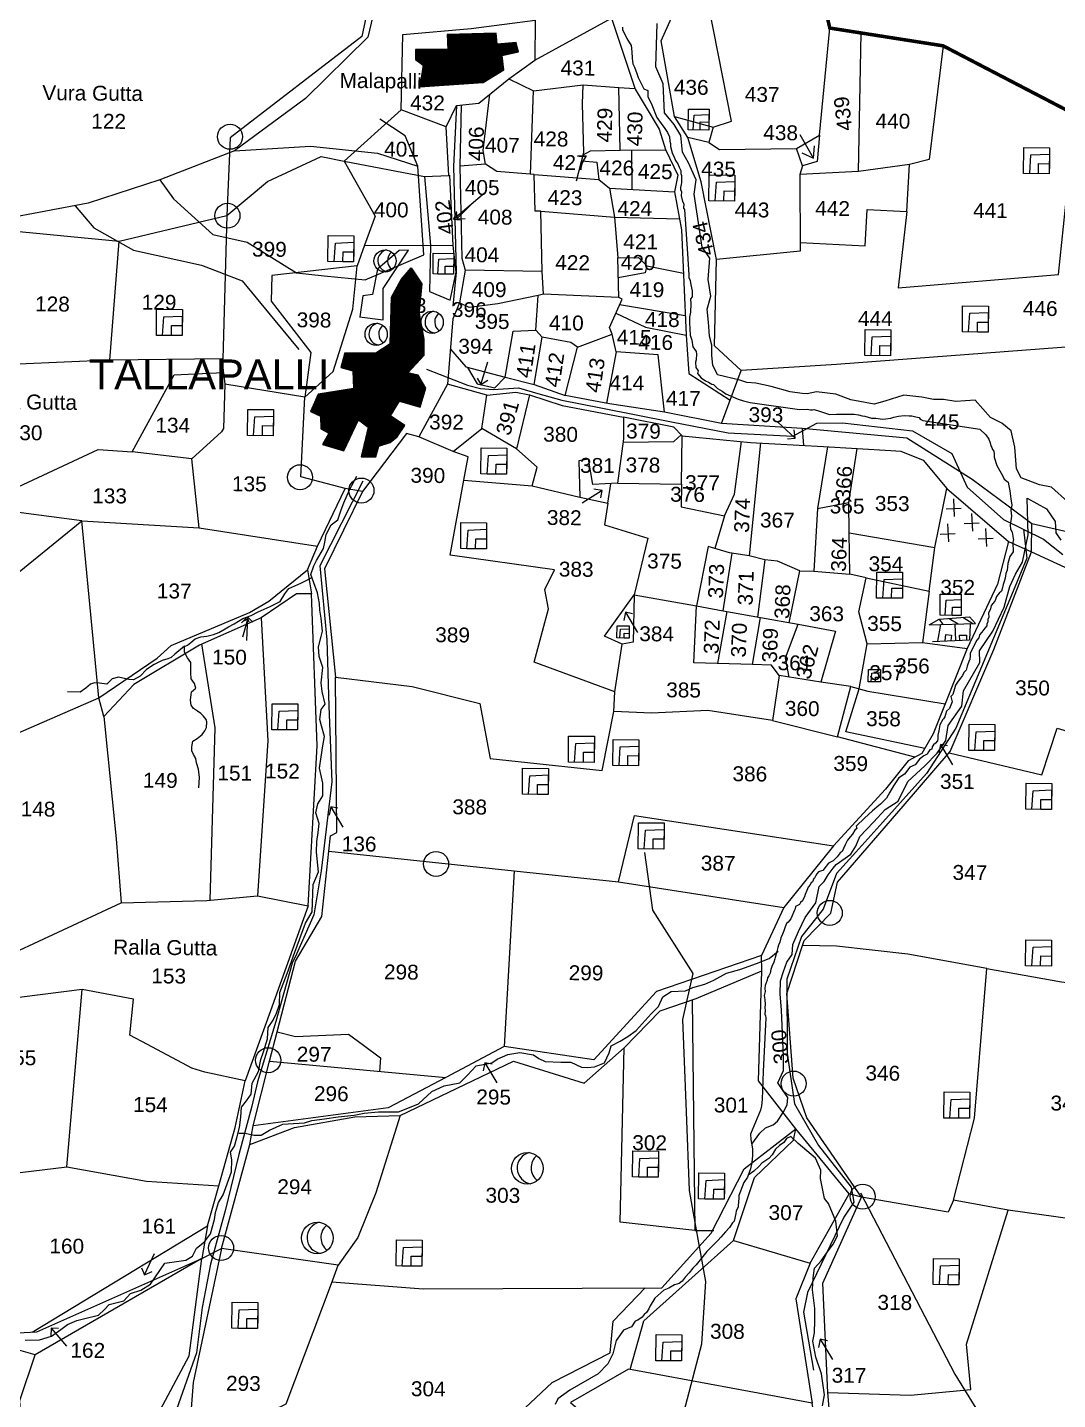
# Model space of a CAD drawing. Header units: inches. Extents: x 216030 to 222213, y 1586560 to 1591986.
# Drawn here: x 217988 to 219024, y 1589395 to 1590777 of the extents above; entities that cross this region are included whole.
import ezdxf

# ---------------------------------------------------------------- set-up
doc = ezdxf.new("R2010")
doc.units = ezdxf.units.IN
doc.header["$LTSCALE"] = 15
doc.header["$MEASUREMENT"] = 0
for name, color, linetype in [('BOUNDRY STONES', 240, 'Continuous'), ('PLOTS', 7, 'Continuous'), ('PLOTS NO', 7, 'Continuous'), ('ROADS', 1, 'Continuous'), ('STREAMS', 4, 'Continuous'), ('VILLAGE', 7, 'Continuous'), ('VILLAGE BOUNDRY', 5, 'Continuous'), ('wells', 7, 'Continuous')]:
    doc.layers.add(name, color=color, linetype=linetype)
doc.styles.get("Standard").update_dxf_attribs({"font": 'arial.ttf'})
pattern_1 = [(44.414319, (204898.8244, 1584108.2017), (-0.621793546, 0.6346373), [])]

# ---------------------------------------------------------------- blocks, each defined once
blk = doc.blocks.new('VBV BVB')
at = {"layer": 'wells'}
for points in [[(18263.9, 9973.8), (18300.3, 9973.8), (18300.3, 9936.9), (18263.9, 9936.9)], [(18274.1, 9963.3), (18300.3, 9964.6), (18300.3, 9936.9), (18272.6, 9936.9)], [(18285.1, 9951.1), (18300.3, 9951.1), (18300.3, 9936.9), (18285.1, 9936.9)]]:
    blk.add_lwpolyline(points, close=True, dxfattribs=at)
blk = doc.blocks.new('FGCFTCFTCF')
at = {"layer": 'wells'}
blk.add_circle((17641.3, 9533.1), 22.4, dxfattribs=at)
for centre, start, end in [((17649.2, 9533.6), 103.4859, 263.2384), ((17668.8, 9534), 129.795, 234.0532)]:
    blk.add_arc(centre, 22.4, start, end, dxfattribs=at)
blk = doc.blocks.new('gdggfg')
at = {"layer": 'PLOTS NO'}
for points in [[(18501.3, 7805), (18515.5, 7835.3)], [(18497.2, 7814.7), (18501.3, 7805), (18512.2, 7809.6)]]:
    blk.add_lwpolyline(points, dxfattribs=at)

msp = doc.modelspace()

# ---------------------------------------------------------------- hatches: boundary and pattern name
at = {"layer": 'VILLAGE'}
h = msp.add_hatch(dxfattribs=at)
h.set_pattern_fill('ANSI31', color=30, scale=7.107818, angle=-0.5857)
h.set_pattern_definition(pattern_1)
h.paths.add_polyline_path([(218382.3, 1590717.5), (218446.3, 1590722.1), (218466.9, 1590734.7), (218465.3, 1590749.3), (218481.9, 1590752.9), (218479.5, 1590762.3), (218460.3, 1590760.5), (218459.3, 1590771.8), (218410.1, 1590770.4), (218410.5, 1590755.4), (218378.2, 1590755.1), (218378.2, 1590745.3), (218385.8, 1590739.4)])
h = msp.add_hatch(dxfattribs=at)
h.set_pattern_fill('ANSI31', color=30, scale=7.107818, angle=-0.5857)
h.set_pattern_definition(pattern_1)
h.paths.add_polyline_path([(218306.8, 1590449.7), (218302.9, 1590434.8), (218315, 1590431.6), (218315.7, 1590413.7), (218280.2, 1590408), (218272.3, 1590390.5), (218282.5, 1590385.8), (218282.8, 1590373), (218290.7, 1590368.7), (218284.5, 1590357.3), (218305.8, 1590351), (218320.8, 1590382.2), (218330.6, 1590374.9), (218323.3, 1590344.9), (218338, 1590345), (218341.3, 1590355.7), (218352.5, 1590359.3), (218359.5, 1590365.1), (218367.4, 1590376.4), (218353, 1590386.4), (218362, 1590401), (218382.8, 1590394.9), (218388.4, 1590414.1), (218380.7, 1590427.3), (218370.3, 1590429.5), (218386.9, 1590447.3), (218386.7, 1590463.4), (218381.9, 1590491.1), (218384.6, 1590519.3), (218373.8, 1590535.4), (218363.8, 1590523.6), (218353.8, 1590505.7), (218352.5, 1590459.1), (218338.3, 1590449.6)])

# ---------------------------------------------------------------- linework, layer by layer
at = {"layer": 'BOUNDRY STONES'}
for centre in [(218191.4, 1590667.3), (218188.8, 1590587.8), (218261.9, 1590324.4), (218323.7, 1590311), (218398.8, 1589934.9), (218795.1, 1589885.6), (218229.8, 1589737.2), (218758.7, 1589713.7), (218828.2, 1589599.8), (218182.4, 1589548.1)]:
    msp.add_circle(centre, 12.6, dxfattribs=at)
at = {"layer": 'PLOTS'}
for points in [[(218195.9, 1590833.6), (218203.4, 1590802.1), (218330.8, 1590799.9), (218324.2, 1590768.3), (218191.4, 1590666.3), (218188.1, 1590588.1), (218229, 1590622.3), (218283.2, 1590647.3), (218306.4, 1590642.8), (218363.8, 1590694.3), (218365.4, 1590770.3), (218434.2, 1590776.2), (218498.5, 1590784.9), (218498.1, 1590744.6), (218575.4, 1590786.6), (218644.9, 1590807.5), (218672.5, 1590819.8)], [(218677.6, 1590677.1), (218696.3, 1590683.1), (218669.3, 1590819.6)], [(218686.1, 1590378.5), (218706, 1590431.9), (218679.2, 1590456.8), (218681.1, 1590543.8), (218665.7, 1590621.9), (218652.1, 1590666.5), (218638.9, 1590687.7), (218625.3, 1590763.8), (218644.9, 1590807.5)], [(218575.4, 1590786.6), (218599.1, 1590715.1), (218623.3, 1590674.8), (218629.8, 1590654.4), (218642.2, 1590628.5), (218638.8, 1590611.7), (218645.8, 1590573.6), (218650.4, 1590467.5), (218653.2, 1590428.8), (218694.9, 1590402.1)], [(218673.3, 1590661.6), (218684, 1590654.6), (218761.7, 1590655.6), (218784.9, 1590668.8), (218795.1, 1590776.8)], [(218824, 1590632.2), (218826.7, 1590771.8)], [(218909.2, 1590758.9), (218895, 1590644.3), (218875.3, 1590639.5)], [(218409, 1590677.3), (218419.5, 1590698.8), (218441.9, 1590701.3), (218472.1, 1590725.6), (218498.1, 1590744.6)], [(218472.1, 1590725.6), (218496.9, 1590713.5), (218546.7, 1590719.6), (218582.9, 1590717), (218598.8, 1590715.9)], [(218540, 1590623), (218547.6, 1590651.4), (218546.3, 1590700.6), (218546.7, 1590719.6)], [(218448.7, 1590639.8), (218446.2, 1590653.6), (218452.9, 1590710.1)], [(218493.9, 1590629.7), (218496.9, 1590713.5)], [(218584, 1590653.7), (218582.9, 1590717)], [(218306.4, 1590642.8), (218387.3, 1590627.2), (218411.5, 1590628.4), (218409, 1590677.3), (218363.8, 1590694.3)], [(218424, 1590699.3), (218422.8, 1590637.8), (218424.7, 1590544.9), (218428.1, 1590532.9), (218422.4, 1590500.1), (218415.8, 1590484), (218410.2, 1590418.1), (218381.4, 1590365.1), (218368.9, 1590368.6), (218324.8, 1590310), (218307.2, 1590313.1)], [(218872.7, 1590592.1), (218864, 1590515.3), (219025.2, 1590528.6), (219042, 1590689.7)], [(218638.9, 1590687.7), (218677.6, 1590677.1), (218673.3, 1590661.6), (218652.1, 1590666.5)], [(218784.9, 1590668.8), (218782.4, 1590642.5), (218767.5, 1590638.1), (218761.7, 1590655.6)], [(218547, 1590649.2), (218554.4, 1590653.3), (218584, 1590653.7), (218629.8, 1590654.2)], [(218596.2, 1590614.1), (218595.7, 1590653.8)], [(218306.4, 1590642.8), (218337.4, 1590587.2), (218326.8, 1590558.1), (218319.4, 1590537.3), (218233.5, 1590527.5), (218232.9, 1590501.6), (218272.9, 1590449.9), (218266.8, 1590405)], [(218504.4, 1590592.4), (218498.4, 1590592.3), (218497.7, 1590629.4), (218459.9, 1590632.4), (218448.7, 1590639.8), (218422.8, 1590637.8)], [(218545.4, 1590643.1), (218560.7, 1590641.8), (218562.6, 1590624.3)], [(218767.5, 1590638.1), (218765, 1590629.3), (218765.2, 1590552), (218681.1, 1590543.8)], [(218765.2, 1590560.9), (218830.7, 1590557.4), (218832.6, 1590594.2), (218872.7, 1590592.1), (218875.3, 1590639.5), (218824, 1590632.2), (218765, 1590629.3)], [(218326.8, 1590558.1), (218416.1, 1590557.9), (218412.5, 1590628.5)], [(218387.3, 1590627.2), (218393.3, 1590557.9), (218392.2, 1590511.5), (218412.9, 1590502.8), (218419.1, 1590530.8), (218416.1, 1590557.9)], [(218497.7, 1590629.4), (218562.6, 1590624.3), (218573.2, 1590615.4), (218578.3, 1590586.3)], [(218573.2, 1590615.4), (218638.8, 1590611.7)], [(217924, 1590588.6), (217961.7, 1590573.7), (218079.7, 1590562.2), (218188.1, 1590588.1), (218184.2, 1590443.8), (218070.5, 1590442.2), (218079.7, 1590562.2)], [(218505.5, 1590531.7), (218504.4, 1590592.4), (218578.3, 1590586.3), (218581.8, 1590545.3)], [(218578.3, 1590586.3), (218643.8, 1590584.6)], [(218070.5, 1590442.2), (217978.4, 1590438.4), (217974.7, 1590465.2), (217958.4, 1590462.9), (217961.7, 1590573.7), (217889.6, 1590562.4), (217790.8, 1590554.6), (217744.5, 1590542.9), (217707.8, 1590541.8), (217662.1, 1590558.6), (217623.4, 1590556.6), (217570.6, 1590555.9), (217542.1, 1590553.3), (217484.4, 1590542.7), (217436.7, 1590542.6), (217440.1, 1590553.5)], [(218582.6, 1590505.4), (218581.8, 1590545.3), (218602.4, 1590545.7), (218610.9, 1590537.2), (218609.3, 1590530.2), (218582.2, 1590525.3)], [(218266.8, 1590405), (218295.2, 1590430.9), (218315.1, 1590493.7), (218319.4, 1590537.3)], [(218506.9, 1590508.9), (218505.5, 1590531.7), (218428.1, 1590532.9)], [(218610.9, 1590537.2), (218647.7, 1590529.8)], [(219067.1, 1590525.4), (219062.7, 1590506.5), (219049.7, 1590493.9), (219046.2, 1590456.3), (218801.8, 1590437.9), (218706, 1590431.9)], [(218413.2, 1590453.4), (218428.6, 1590435.5), (218468.4, 1590425.3), (218476.5, 1590471.6), (218499.3, 1590472.6), (218501.7, 1590507.3), (218461, 1590498.9), (218432, 1590495.5), (218422.4, 1590500.1)], [(218541.2, 1590455.4), (218576, 1590468.4), (218573.4, 1590475.2), (218586.1, 1590503.9), (218582.6, 1590505.4), (218506.9, 1590508.9), (218501.7, 1590507.3)], [(218649.5, 1590486.9), (218583.5, 1590498.2)], [(218579.7, 1590489.6), (218609.6, 1590475.6), (218650.4, 1590467.5)], [(218430.6, 1590435), (218440.2, 1590418.5), (218458, 1590414.3), (218468.4, 1590425.3), (218497.5, 1590417.9), (218505.7, 1590465.5), (218499.3, 1590472.6)], [(218497.5, 1590417.9), (218528.9, 1590406.8), (218541.2, 1590455.4), (218534.4, 1590460.1), (218505.7, 1590465.5)], [(218580, 1590450.7), (218576, 1590468.4)], [(217978.4, 1590438.4), (217891.5, 1590417.6), (217817.9, 1590396.1), (217773.5, 1590383.2), (217819.6, 1590371.8), (217888.4, 1590321.7), (217935.4, 1590311.4), (217978, 1590314.8), (218058.7, 1590352.3), (218093, 1590350), (218135.3, 1590427.5), (218184.8, 1590429.9), (218184.2, 1590443.8)], [(218628.7, 1590389.8), (218622.4, 1590447.8), (218580, 1590450.7), (218570.2, 1590399)], [(218184.8, 1590429.9), (218186.2, 1590418.1), (218184.9, 1590373.6), (218182.8, 1590370), (218152.9, 1590343), (218093, 1590350)], [(218160.2, 1590273.6), (218279.6, 1590254.9), (218307.2, 1590313.1), (218262.6, 1590324.9), (218266.8, 1590405), (218186.2, 1590418.1)], [(218416, 1590350.2), (218444.7, 1590373.4), (218450, 1590407), (218410.2, 1590418.1)], [(218450, 1590407), (218479.2, 1590410), (218492.8, 1590407.3), (218479.6, 1590353), (218444.7, 1590373.4)], [(218492.8, 1590407.3), (218525.7, 1590396.7), (218587.3, 1590384.9), (218587.4, 1590363.2), (218581.5, 1590318.3), (218556.5, 1590317.1), (218552.3, 1590342.6), (218542.5, 1590341), (218543.5, 1590304.4), (218571.7, 1590298.2), (218574.6, 1590317.9)], [(218767.4, 1590373.5), (218686.1, 1590378.5), (218628.7, 1590389.8), (218573.3, 1590398.4), (218528.9, 1590406.8)], [(218581.5, 1590318.3), (218645.7, 1590317.4), (218646.4, 1590366), (218638.1, 1590374.9), (218587.3, 1590384.9)], [(218646.4, 1590366), (218715.4, 1590359.5), (218788.8, 1590355.2), (218856.6, 1590351.3), (218866.7, 1590350.8), (218889, 1590341.5), (218912.9, 1590312.9), (218975, 1590259.8), (218998.1, 1590249.3), (218998.4, 1590277.6), (218974.7, 1590295.1), (218938.3, 1590322), (218872.5, 1590363.7), (218767.4, 1590373.5), (218768.8, 1590356.4)], [(218324.8, 1590310), (218286.5, 1590232), (218297.5, 1590123), (218374.8, 1590113.5), (218442.9, 1590096.5), (218453.4, 1590041.2), (218566, 1590028.9), (218577.8, 1590088.6), (218578.6, 1590108.3), (218497.7, 1590138), (218512.1, 1590191.8), (218508.4, 1590211.3), (218518, 1590231.1), (218413.1, 1590245.8), (218426.9, 1590321.5), (218431.2, 1590344.8), (218416, 1590350.2), (218381.4, 1590365.1)], [(218587, 1590359.8), (218638.1, 1590360.3), (218645.4, 1590367.1)], [(218689.2, 1590285.6), (218699.1, 1590307.5), (218706.4, 1590360.3)], [(218725.5, 1590358.9), (218713.8, 1590245.1)], [(218495.5, 1590315.9), (218500.7, 1590334.7), (218479.6, 1590353)], [(218792.8, 1590355), (218782.8, 1590292.9), (218814.2, 1590299.1)], [(218814.6, 1590268.5), (218814.2, 1590299.1), (218822.7, 1590353.3)], [(218042.2, 1590280.4), (218160.2, 1590273.6), (218152.9, 1590343)], [(218426.9, 1590321.5), (218495.5, 1590315.9), (218543.5, 1590304.4)], [(218645.7, 1590317.4), (218645.4, 1590294.6), (218689.2, 1590285.6), (218679.3, 1590252.6)], [(218895.1, 1590209.7), (218900.8, 1590253.7), (218912.9, 1590312.9)], [(217672, 1590239.3), (217693.3, 1590236.7), (217715.8, 1590208.6), (217771.7, 1590204.7), (217808.5, 1590219.5), (217887.4, 1590216.5), (217964.8, 1590217.4), (218042.2, 1590280.4), (217981.2, 1590288.4), (217799, 1590299.8), (217743.8, 1590288.6)], [(218571.7, 1590298.2), (218568.5, 1590276.4), (218611.8, 1590263.1), (218598.2, 1590206.1)], [(218782.8, 1590292.9), (218779.1, 1590229.9), (218815.2, 1590226.6)], [(217887.4, 1590216.5), (217885, 1590052.7), (217955, 1590056.8), (218059.3, 1590102.3), (218042.2, 1590280.4)], [(219137.7, 1590245.6), (218998.4, 1590277.6)], [(218831.7, 1590223.1), (218815.2, 1590226.6), (218814.6, 1590268.5), (218900.8, 1590253.7)], [(218059.3, 1590102.3), (218118, 1590142.2), (218132.2, 1590155), (218211, 1590188.1), (218230.4, 1590199.5), (218269.5, 1590231.1), (218279.6, 1590254.9)], [(218975, 1590259.8), (218963.9, 1590216.7), (218933.3, 1590152), (218911.3, 1590096.3), (218899.3, 1590065.8), (218887.6, 1590046), (218873.9, 1590038.7), (218851.3, 1590010.2), (218798.7, 1589953), (218748.7, 1589891.1), (218726.5, 1589842.8), (218620.7, 1589806.5), (218557.5, 1589737.6), (218467.3, 1589751), (218408.5, 1589719.8), (218350.5, 1589689.1), (218214.6, 1589671.3), (218231.3, 1589736.1), (218408.5, 1589719.8)], [(218765, 1590230.1), (218742.4, 1590239.7), (218729.7, 1590241.3), (218713.8, 1590245.1), (218694.2, 1590248.2), (218672.8, 1590254.6), (218660.8, 1590194.8)], [(218687.8, 1590189.9), (218696.8, 1590247.8)], [(218793.2, 1589402.5), (218788.2, 1589512.8), (218827, 1589599.4), (218772, 1589679.3), (218758.1, 1589719.1), (218751.8, 1589804.4), (218767.6, 1589852.6), (218769.3, 1589857.9), (218796.2, 1589885.3), (218803, 1589916.7), (218868.8, 1589993), (218916.2, 1590048), (218960.2, 1590150.8), (218998.1, 1590249.3), (219049, 1590225.7), (219114.8, 1590199.3), (219184.9, 1590123.5), (219245.9, 1590051.7), (219265.9, 1590034.6), (219203.6, 1590137.2), (219137.7, 1590245.6)], [(218722.8, 1590183.6), (218730.1, 1590241.3)], [(218269.5, 1590231.1), (218273.5, 1590206.8), (218258.2, 1590207), (218222.6, 1590182.8), (218160.6, 1590155.4), (218094.5, 1590115.6), (218064.3, 1590083.4), (218059.3, 1590102.3)], [(218754.2, 1590177.9), (218765, 1590230.1), (218779.1, 1590229.9)], [(218832.8, 1590156.6), (218824.5, 1590188.7), (218831.7, 1590223.1), (218895.1, 1590209.7), (218888.5, 1590157.7)], [(218270.2, 1589892.6), (218279.1, 1590053.8), (218273.5, 1590206.8)], [(218578.6, 1590108.3), (218586, 1590156.3), (218568.2, 1590164.4), (218598.2, 1590206.1), (218597.1, 1590158.3), (218586, 1590156.3)], [(218598.2, 1590206.1), (218660.8, 1590194.8), (218687.8, 1590189.9), (218725.3, 1590183.2), (218763.4, 1590176.3), (218800.9, 1590169.5), (218786.2, 1590118.1)], [(218744.3, 1590124.6), (218736.4, 1590135.2), (218717.4, 1590135.7), (218658.2, 1590137.4), (218660.8, 1590194.8)], [(218222.6, 1590182.8), (218229.6, 1590059), (218218.9, 1589902.9)], [(218682.3, 1590136.7), (218691.8, 1590189.2)], [(218717.4, 1590135.7), (218725.3, 1590183.2)], [(218754.1, 1590123), (218750.6, 1590142.6), (218763.4, 1590176.3)], [(218171.5, 1589898.5), (218176.5, 1590072), (218163, 1590156.5)], [(218890.7, 1590051.2), (218811.2, 1590067.9), (218824.7, 1590111.2), (218832.8, 1590156.6), (218888.3, 1590157.8), (218933.3, 1590152)], [(218816.2, 1590113.5), (218786.2, 1590118.1), (218744.3, 1590124.6), (218737.3, 1590079.3), (218802.9, 1590062.8)], [(218290.8, 1589947.7), (218292.4, 1589963.3), (218298.9, 1589966.5), (218297.5, 1590123)], [(218880.7, 1590042.4), (218802.9, 1590062.8), (218816.2, 1590113.5), (218833.3, 1590109), (218911.3, 1590096.3)], [(218064.3, 1590083.4), (218076.9, 1589960.3), (218081.7, 1589895.7)], [(218737.3, 1590079.3), (218672.2, 1590089.4), (218615.7, 1590086.8), (218577.8, 1590088.6)], [(218915.2, 1590046.8), (219008.6, 1590024.5), (219023.9, 1590071.7), (219086.6, 1590053)], [(219265.9, 1590034.6), (219181.3, 1590055.6), (219163.3, 1589885.4), (219149.8, 1589801.3), (219106.1, 1589597), (219104.1, 1589568), (218974.7, 1589586.3)], [(218582.4, 1589917), (218598.4, 1589983.7), (218798.7, 1589953)], [(218238.9, 1589765.8), (218257.3, 1589837.1), (218283.9, 1589882.1), (218290.8, 1589947.7), (218477.4, 1589928.1), (218467.3, 1589751)], [(218477.4, 1589928.1), (218582.4, 1589917), (218748.7, 1589891.1)], [(217954.5, 1589836.6), (218081.7, 1589895.7), (218168, 1589898.2), (218218.9, 1589902.9), (218270.2, 1589892.6), (218232.2, 1589787.1), (218206.7, 1589716.6)], [(218953.3, 1589829.6), (218873.6, 1589843.9), (218801.8, 1589852), (218767.6, 1589852.6)], [(218362.6, 1589681.4), (218476.8, 1589736.4), (218548, 1589714.1), (218588.2, 1589749.6), (218624.2, 1589787), (218660.7, 1589799.3), (218726.6, 1589827.1), (218726.5, 1589842.8)], [(218294, 1589514), (218385.7, 1589506.9), (218626, 1589508.1), (218675.7, 1589562.9), (218708.9, 1589627.7), (218760.8, 1589668.2), (218723.2, 1589716.4), (218726.6, 1589827.1)], [(218919.6, 1589596.3), (218940.7, 1589678.9), (218953.3, 1589829.6), (219028.2, 1589816.2), (219149.8, 1589801.3)], [(218168.8, 1589570.3), (218180.2, 1589610.7), (218196.7, 1589669.3), (218206.7, 1589716.6), (218166.1, 1589725.2), (218153, 1589729.2), (218108.3, 1589753.1), (218090.7, 1589762.5), (218094.4, 1589798.8), (218042.7, 1589808.5), (217960.7, 1589798.1), (217944.2, 1589810.3), (217904.7, 1589622), (217957.8, 1589621.5), (218027.2, 1589629.9), (218107.4, 1589615.4), (218180.2, 1589610.7)], [(218027.2, 1589629.9), (218042.7, 1589808.5)], [(218656.6, 1589797.9), (218659.2, 1589565.6), (218678.3, 1589565.8)], [(218231.3, 1589736.1), (218238.9, 1589765.8), (218257.4, 1589761), (218310.6, 1589763.5), (218325.6, 1589752.4), (218343, 1589739.5), (218341.7, 1589726)], [(218659.2, 1589565.6), (218584, 1589574.2), (218588.2, 1589749.6)], [(218211.2, 1589652.4), (218256.4, 1589669.3), (218317, 1589680.1), (218362.6, 1589681.4), (218338.1, 1589603.5), (218320, 1589558.7), (218300.3, 1589530.8)], [(218182.7, 1589547.5), (218211.2, 1589652.4), (218214.6, 1589671.3)], [(218594.2, 1589425.8), (218607.9, 1589474.6), (218698.1, 1589555.6), (218719.4, 1589619.1), (218758.6, 1589656.7), (218760.8, 1589668.2)], [(218775.3, 1589532.7), (218814.6, 1589602.8), (218760.8, 1589668.2)], [(218801.7, 1589194.8), (218809, 1589230.3), (218805.3, 1589279.2), (218797.8, 1589346.9), (218793.2, 1589402.5), (218876.4, 1589399.7), (218937.1, 1589405.7), (218932.6, 1589451.3), (218974.7, 1589586.3), (218919.6, 1589596.3), (218914.2, 1589584.3), (218827, 1589599.4), (218814.6, 1589602.8)], [(217992.4, 1589463.4), (218168.8, 1589570.3), (218163.1, 1589537.4)], [(218015.9, 1589081), (218035.6, 1589093.4), (218080.4, 1589232.5), (218109.6, 1589323.2), (218115.9, 1589375.2), (218150.3, 1589439.5), (218163.1, 1589537.4), (218182.7, 1589547.5)], [(218232, 1589341.4), (218234.7, 1589384.6), (218247.9, 1589391.1), (218293.4, 1589512.3), (218300.3, 1589530.8), (218182.7, 1589547.5), (218154.4, 1589412.7), (218151.8, 1589382), (218125, 1589321.2)], [(218698.1, 1589555.6), (218775.3, 1589532.7), (218760.9, 1589497), (218777.3, 1589391.9)], [(217926.8, 1589460), (217996.8, 1589463.6), (218163.1, 1589537.4)], [(218163.1, 1589537.4), (217995.2, 1589440.5)], [(218446, 1589328.1), (218472.2, 1589371.6), (218515.5, 1589412.7), (218574.1, 1589442.5), (218577.2, 1589474.4), (218609.4, 1589508)], [(218015.9, 1589081), (217992.2, 1589143.9), (217991, 1589212.2), (217983.9, 1589327.8), (217979.8, 1589394.5), (217995.2, 1589440.5), (217926.8, 1589460), (217946, 1589370.9), (217966.7, 1589274.8), (217990.1, 1589226.7)], [(218796.4, 1589270), (218777.3, 1589391.9), (218592.5, 1589426.1), (218534.2, 1589392.4), (218632.6, 1589306.8), (218623.1, 1589282.8), (218767, 1589250.5)]]:
    msp.add_lwpolyline(points, dxfattribs=at)
at = {"layer": 'PLOTS NO'}
for points in [[(218778.6, 1590645.8), (218765.4, 1590669.1)], [(218766.8, 1590651), (218778.6, 1590645.8), (218779.7, 1590658.1)], [(218416.4, 1590584.2), (218447.7, 1590610.8)], [(218419.3, 1590591.2), (218416.4, 1590584.2), (218423, 1590583.5)], [(218919.5, 1590302.8), (218920.4, 1590284.9)], [(218912.1, 1590292.6), (218927.3, 1590293.3)], [(218913.6, 1590277.3), (218914.5, 1590259.5)], [(218930.3, 1590277.7), (218945.5, 1590278.4)], [(218937.7, 1590287.9), (218938.6, 1590270)], [(218906.2, 1590267.2), (218921.4, 1590267.8)], [(218944.5, 1590262.4), (218959.7, 1590263.1)], [(218951.9, 1590272.6), (218952.8, 1590254.7)], [(218204.4, 1590163.6), (218209.4, 1590181.5), (218205.3, 1590179.8), (218209.4, 1590181.5), (218210.4, 1590178.8)]]:
    msp.add_lwpolyline(points, dxfattribs=at)
at = {"layer": 'ROADS', "color": 1}
for points in [[(218335, 1590788.7), (218330.1, 1590767.7), (218267.5, 1590705.7), (218195.9, 1590653.3), (218120.6, 1590624.1), (218048.6, 1590600.4), (217920.3, 1590576.1)], [(218419.5, 1590698.8), (218416.5, 1590637.5), (218419.1, 1590530.8), (218415.7, 1590496.7)], [(218120.6, 1590624.1), (218134.4, 1590604.7), (218174.1, 1590569), (218208.8, 1590561.3), (218258.2, 1590530.3), (218286.2, 1590527.4), (218327.3, 1590523.2), (218386.5, 1590548.5), (218380.5, 1590637.7), (218367.6, 1590668.3), (218342.3, 1590685.1)], [(218195.9, 1590653.3), (218272.3, 1590657.8), (218340, 1590650.8), (218380.5, 1590637.7)], [(218035.5, 1590597.9), (218054.4, 1590575.5), (218094.2, 1590553), (218162.6, 1590538), (218203.7, 1590522.2), (218236.5, 1590482.4), (218260.7, 1590453)], [(218389.3, 1590433.1), (218430.4, 1590417.2), (218443.6, 1590413.7), (218456.3, 1590412.9), (218481.7, 1590414.4), (218501.1, 1590408.9), (218525.3, 1590402.1), (218564.6, 1590394.3), (218635.8, 1590380.2), (218692.8, 1590369), (218757.9, 1590365.8), (218782.1, 1590378.9), (218807.8, 1590379.2), (218878.2, 1590371), (218917.8, 1590348.3), (218933.4, 1590314.5), (218970, 1590281.9), (219010.1, 1590262), (219029.8, 1590246.7)], [(218325.1, 1590320.6), (218281.9, 1590235), (218288.9, 1590160.7), (218291, 1590093.7), (218293.8, 1590017.6), (218283.3, 1589927.9), (218275.9, 1589883.7), (218258.3, 1589844), (218254.1, 1589835), (218245.4, 1589805.1), (218237.5, 1589776.3), (218228.4, 1589746.3), (218218.9, 1589715.6), (218213.2, 1589691.1), (218200.2, 1589642.2), (218186.8, 1589587), (218171.6, 1589531.7), (218163.5, 1589488.3), (218157.5, 1589442.5), (218135.4, 1589379.8)], [(218990.1, 1590272), (218993.4, 1590242.8), (218979.6, 1590209.6), (218947.8, 1590133.5), (218922, 1590071.7), (218892.4, 1590026.1), (218848.4, 1589977), (218821.2, 1589946.8), (218801.8, 1589925.2), (218788.5, 1589889.4), (218766.5, 1589861.9), (218751.7, 1589818.7), (218752.1, 1589744), (218759.5, 1589693.4), (218783.9, 1589651.2), (218816.7, 1589609.2), (218819.4, 1589594.4), (218809.3, 1589579.3), (218772.7, 1589503.4), (218768.5, 1589483.5), (218778.7, 1589425)], [(218523.2, 1589046.5), (218543.9, 1589119.6), (218554.8, 1589158), (218607.4, 1589266.5), (218646.4, 1589376), (218666.3, 1589451.7), (218670.4, 1589514.2), (218659, 1589577.3), (218653.9, 1589605.9), (218650.8, 1589685.3), (218647.1, 1589778.1), (218657.5, 1589824.6), (218616.9, 1589888.5), (218609.1, 1589946.5)], [(218826, 1589603.7), (218921.1, 1589421.1)], [(218921.1, 1589421.1), (219024.9, 1589252.4)]]:
    msp.add_lwpolyline(points, dxfattribs=at)
at = {"layer": 'STREAMS', "color": 4}
for points in [[(218586.3, 1590777.6), (218586.5, 1590775.4), (218590.8, 1590766.4), (218595.1, 1590759.4), (218596, 1590752.8), (218596.2, 1590746.4), (218596.9, 1590740.8), (218598.4, 1590737.3), (218600.8, 1590731.1), (218602.3, 1590727.1), (218608, 1590715.5), (218612.1, 1590713.8), (218612.1, 1590707.8), (218616, 1590699.6), (218621.1, 1590686.8), (218625.4, 1590680.8), (218629.1, 1590675.6), (218631.7, 1590671.7), (218633.6, 1590667.3), (218634, 1590663), (218634.9, 1590660.6), (218634.9, 1590657.6), (218636.4, 1590651.2), (218638.6, 1590646.6), (218639.9, 1590643.4), (218642.3, 1590640.2), (218643.4, 1590636.6), (218645.2, 1590633.4), (218645.2, 1590630.2), (218645.8, 1590628.2), (218645.7, 1590624.8), (218645.7, 1590621.3), (218645.5, 1590619.1), (218645, 1590616.3), (218645, 1590614.1), (218645.8, 1590611.7), (218645.5, 1590607.7), (218646.9, 1590602.1), (218648.1, 1590599.8), (218648, 1590595.3), (218649, 1590594.1), (218651.9, 1590549.3), (218653.3, 1590528.1), (218653.1, 1590525.7), (218654.4, 1590522.5), (218655.2, 1590518.3), (218656.7, 1590512.1), (218656.5, 1590506.2), (218654.8, 1590504), (218655.4, 1590499), (218654.9, 1590490.7), (218653.9, 1590485.5), (218654, 1590480.3), (218654.1, 1590473.6), (218654.7, 1590467.6), (218656.2, 1590462.4), (218657.2, 1590455.7), (218660.5, 1590450.9), (218660.9, 1590448.3), (218660.9, 1590446.7), (218660.6, 1590444.5), (218660.6, 1590442.8), (218659.8, 1590440.2), (218660.1, 1590434.8), (218662.5, 1590431.4), (218662.1, 1590429), (218665.6, 1590424.4), (218670, 1590421.6), (218672.9, 1590420.3), (218676.5, 1590418.1), (218677.9, 1590417.7), (218682, 1590413.7), (218686.8, 1590411.1), (218690.3, 1590408.4), (218703, 1590403.1), (218708.2, 1590401.3), (218712.4, 1590400.2), (218714.9, 1590399.8), (218764.6, 1590392.5), (218772.2, 1590392.9), (218775.6, 1590392.4), (218777.8, 1590392.4), (218779, 1590392.6), (218782.7, 1590391.6), (218787.7, 1590389.9), (218794.7, 1590387.7), (218801.8, 1590388), (218805.6, 1590387.9), (218814, 1590387.9), (218819.7, 1590388), (218824.1, 1590387.4), (218827.7, 1590386.3), (218830.5, 1590385.9), (218837.2, 1590384), (218841.6, 1590384), (218848, 1590382.9), (218851.5, 1590383.3), (218856.7, 1590383.8), (218859.7, 1590385), (218864.3, 1590386), (218870.1, 1590386.7), (218875.1, 1590386.4), (218877.7, 1590386.4), (218880.4, 1590385.4), (218881.8, 1590385.2), (218885.2, 1590384.4), (218886, 1590382.9), (218888.6, 1590381.7), (218946.2, 1590372.7), (218952.1, 1590367.1), (218955.2, 1590362.6), (218956.6, 1590359), (218957.3, 1590356.1), (218958.1, 1590354.5), (218958.9, 1590352.3), (218960.1, 1590350.5), (218960.4, 1590347.5), (218960.6, 1590344.7), (218963.1, 1590336.1), (218966.2, 1590330.9), (218969, 1590326.1), (218970.7, 1590322.3), (218974.5, 1590319.3), (218975.2, 1590315.7), (218976.2, 1590310.7), (218977.3, 1590302.7), (218978.2, 1590296.2), (218977.2, 1590291.3), (218977.9, 1590285.3), (218976.6, 1590276.1), (218977, 1590272), (218978.6, 1590269), (218979.5, 1590265), (218979.7, 1590262.4), (218980.1, 1590261.6), (218979.2, 1590258.8), (218979.7, 1590249.2), (218976.3, 1590244.6), (218974.4, 1590237.5), (218974, 1590234.1), (218973.6, 1590230.7), (218972.3, 1590227.6), (218971.7, 1590222.6), (218970.2, 1590218.4), (218969.6, 1590216.2), (218969, 1590213.3), (218967.8, 1590209.7), (218965.6, 1590207.7), (218962.9, 1590204.2), (218961.7, 1590200.2), (218959.7, 1590197.4), (218957.7, 1590195.3), (218956.8, 1590191.7), (218954.8, 1590187.5), (218955.2, 1590183.4), (218954.1, 1590181.2), (218954.1, 1590178.8), (218953.1, 1590176.4), (218953.3, 1590174.6), (218951.1, 1590172.5), (218948.2, 1590168.3), (218945.8, 1590165.8), (218945, 1590162.8), (218943, 1590160.2), (218940.7, 1590155.9), (218938.5, 1590150.9), (218936.3, 1590147.3), (218936.4, 1590144.8), (218936.2, 1590140.6), (218935.4, 1590139.7), (218933.5, 1590134), (218932.3, 1590130), (218930, 1590127.6), (218928.6, 1590124.7), (218926.8, 1590121.9), (218924.2, 1590118.9), (218921.7, 1590114.9), (218920.5, 1590111.2), (218919, 1590105.6), (218917, 1590103.6), (218918.2, 1590098.2), (218915.5, 1590091.3), (218912.5, 1590088.9), (218911.7, 1590085.3), (218911, 1590083), (218909.6, 1590081), (218909, 1590080.4), (218906, 1590075), (218904.7, 1590069.1), (218903.9, 1590064.7), (218904, 1590062.7), (218904, 1590061.1), (218903.6, 1590058.9), (218901.6, 1590056.7), (218899.6, 1590054.9), (218898.3, 1590053), (218897.7, 1590050.6), (218895.9, 1590049.8), (218894.5, 1590047.8), (218893.1, 1590045.6), (218889.7, 1590043.7), (218885.4, 1590040.6), (218880.9, 1590034.7), (218875.7, 1590032.3), (218870.3, 1590025.4), (218864.5, 1590021.5), (218859.4, 1590013.6), (218855.5, 1590007.2), (218852.1, 1590001.1), (218846, 1589995.2), (218844.4, 1589993.8), (218838, 1589988.3), (218829.9, 1589981), (218821.6, 1589972.9), (218822.4, 1589970.5), (218820.2, 1589968.8), (218818, 1589965), (218815.5, 1589962.1), (218812.9, 1589958.9), (218810.7, 1589954.1), (218809, 1589950.4), (218807.4, 1589947.4), (218805.4, 1589946), (218802.6, 1589942.1), (218798.5, 1589937.9), (218793.7, 1589935.8), (218788.1, 1589928.4), (218786.7, 1589928.1), (218783.8, 1589926.9), (218782.2, 1589924.9), (218780.8, 1589922.5), (218779.8, 1589920.6), (218779.2, 1589920.2), (218777.6, 1589917), (218776.3, 1589915.8), (218774.9, 1589913.6), (218773.3, 1589911.6), (218772.1, 1589908.3), (218770.4, 1589904.1), (218769.8, 1589901.7), (218768, 1589898.9), (218767.8, 1589897.9), (218765.6, 1589896), (218764.6, 1589894), (218760.7, 1589892.2), (218760.3, 1589889.6), (218759.7, 1589888.2), (218755.8, 1589879.6), (218753.2, 1589876.4), (218751.6, 1589875), (218750.3, 1589871.7), (218749.5, 1589869.7), (218748.9, 1589867.5), (218747.5, 1589864.3), (218745.8, 1589860.5), (218744.8, 1589856.2), (218743.6, 1589853.2), (218742.7, 1589850.6), (218741.9, 1589846.8), (218740, 1589840.6), (218739.8, 1589839.3), (218738.8, 1589835.9), (218736.6, 1589831.7), (218735.7, 1589828.7), (218735.1, 1589824.9), (218733.7, 1589822.1), (218732.3, 1589820.2), (218732.2, 1589818), (218730.9, 1589815), (218730, 1589812.4), (218729.6, 1589809.9), (218729.9, 1589806.3), (218729.1, 1589802.4), (218729.8, 1589798.4), (218730, 1589793.4), (218729.6, 1589790.3), (218730.2, 1589787.4), (218729.7, 1589783.6), (218730.3, 1589781.9), (218730.8, 1589780), (218728.1, 1589725.9), (218727, 1589697.6), (218726.5, 1589691.3), (218725.3, 1589686.9), (218715.4, 1589662.9), (218715.7, 1589657.5), (218717.4, 1589648.1), (218717.4, 1589641.1), (218716.5, 1589634.1), (218715.4, 1589627.7), (218712.3, 1589619.5), (218708.5, 1589614), (218703.7, 1589601), (218703.7, 1589598.4), (218702.8, 1589590.9), (218702.8, 1589589.3), (218701, 1589585.5), (218700.6, 1589582.9), (218698.9, 1589575.1), (218697.3, 1589573.3), (218694, 1589568.8), (218690.2, 1589564.4), (218685.3, 1589559.1), (218682.7, 1589555.9), (218671.2, 1589544.6), (218660.6, 1589531), (218657.4, 1589527.7), (218653.7, 1589523.1), (218649.5, 1589518.6), (218646.6, 1589514.8), (218643.6, 1589512.2), (218638.8, 1589510.9), (218633, 1589507.7), (218628.1, 1589505.6), (218619.1, 1589497.5), (218614.4, 1589489.7), (218613, 1589486.9), (218610.5, 1589483), (218608.3, 1589481), (218606.3, 1589478.4), (218602, 1589475.5), (218599.2, 1589474.3), (218595.4, 1589468.7), (218587.3, 1589465.4), (218580.1, 1589455), (218576.8, 1589441.4), (218571.6, 1589431.3), (218561.9, 1589421.5), (218533.5, 1589405), (218521.3, 1589396.1), (218518.8, 1589390.3)], [(219034.7, 1590299.7), (219018.3, 1590314.3), (219006.3, 1590316.8), (218987.6, 1590323.9), (218983, 1590332.7), (218981.3, 1590354.7), (218977.8, 1590371.2), (218968.3, 1590378.7), (218956.9, 1590384.6), (218941.4, 1590401.9), (218922.1, 1590400.6), (218909.4, 1590402.7), (218899.6, 1590402.8), (218887.7, 1590404.9), (218869.5, 1590407), (218850.4, 1590400.9), (218839.9, 1590398), (218816.4, 1590402.2), (218801.1, 1590408), (218781.8, 1590410.4), (218772.3, 1590408.5), (218767.2, 1590408.6), (218755.2, 1590410.4), (218736, 1590415.7), (218720.8, 1590419), (218711.6, 1590419.9), (218704.5, 1590422.1), (218682.1, 1590427.5), (218677.3, 1590437.3), (218676.4, 1590447.1), (218676.5, 1590457.3), (218673.9, 1590466.6), (218673.1, 1590480.6), (218671.7, 1590493.7), (218675.3, 1590506.6), (218672.8, 1590523.7), (218674.5, 1590544.9), (218666.8, 1590556.2), (218658.5, 1590609.4), (218660.6, 1590624.1), (218652.9, 1590641.2), (218646.9, 1590651.8), (218645.1, 1590668.5), (218638.4, 1590679.8), (218628.7, 1590691.4), (218627.3, 1590720.5), (218619.9, 1590737.9), (218621.3, 1590781.3)], [(217985.3, 1589455.4), (217999.6, 1589455.6), (218011.8, 1589459.3), (218021.1, 1589466.1), (218027.9, 1589471.1), (218037.1, 1589475.2), (218045.1, 1589477), (218059, 1589480.4), (218065.1, 1589486.2), (218069.8, 1589491.2), (218084.5, 1589495), (218091.3, 1589502.1), (218101.6, 1589505.7), (218111.5, 1589511.7), (218125.8, 1589532.8), (218146.8, 1589536), (218153.6, 1589539.9), (218157.7, 1589548), (218165.7, 1589554.2), (218171.8, 1589562.3), (218175.8, 1589576.7), (218176.7, 1589583.8), (218179.9, 1589593.9), (218184.6, 1589601.8), (218192.8, 1589624.7), (218193.2, 1589636.8), (218192, 1589644.6), (218196, 1589650.6), (218198.4, 1589659.2), (218201.1, 1589669.5), (218202.2, 1589679.9), (218202.9, 1589689.8), (218208, 1589696.4), (218212.7, 1589702.9), (218213.7, 1589714.1), (218219.9, 1589725.7), (218222.3, 1589738.1), (218225.1, 1589745.8), (218229.2, 1589758.7), (218229.8, 1589770.3), (218234.9, 1589777.5), (218238.1, 1589784.6), (218241.3, 1589793.4), (218241.5, 1589805.3), (218248.8, 1589824.5), (218256.8, 1589846.2), (218267.4, 1589875.4), (218274.2, 1589886.7), (218275.1, 1589914.2), (218280.5, 1589927.1), (218278.6, 1589946.6), (218278.7, 1589957.5), (218280.2, 1589966.5), (218281.2, 1589975.5), (218277.9, 1589986.5), (218279.7, 1589995.3), (218284.8, 1590003.6), (218284.7, 1590016.2), (218281.5, 1590031.5), (218283.3, 1590042.9), (218284.7, 1590054), (218286.5, 1590063.4), (218283.6, 1590074.1), (218281.8, 1590080.4), (218283.2, 1590090.5), (218287, 1590095.7), (218284, 1590108.5), (218283.2, 1590117.3), (218284.7, 1590132.9), (218281.2, 1590143.8), (218280.5, 1590153.7), (218283.3, 1590164.1), (218284.4, 1590169.2), (218283.3, 1590182.4), (218281.7, 1590190.6), (218281.5, 1590197.1), (218279.6, 1590207.8), (218275.9, 1590218.1), (218272.6, 1590226.5), (218275.9, 1590235), (218278.6, 1590240.4), (218285.5, 1590252.7), (218286.8, 1590259.1), (218288.1, 1590266.7), (218293.1, 1590276.5), (218300, 1590281.4), (218303.3, 1590291.5), (218306.1, 1590298.6), (218311.7, 1590311.7), (218319.1, 1590325.4)], [(218716.5, 1589652.8), (218724.7, 1589663.6), (218730.4, 1589669.2), (218738, 1589672.2), (218742.5, 1589675.9), (218748.3, 1589684.4), (218752.2, 1589692.4), (218753, 1589699.7), (218747.6, 1589707.4), (218742.7, 1589714.3), (218748.5, 1589726.7), (218748.6, 1589740.9), (218746.5, 1589787.5), (218745.3, 1589804), (218745.4, 1589817.3), (218748.4, 1589826.5), (218751.8, 1589835.9), (218757.1, 1589843.7), (218757.9, 1589853.8), (218763.5, 1589867), (218770.3, 1589880.8), (218781.1, 1589895.6), (218784.3, 1589912.2), (218789.3, 1589917.3), (218793.4, 1589923.9), (218798.5, 1589930.5), (218801.6, 1589934.2), (218816.4, 1589944.7), (218821.2, 1589952.9), (218825.5, 1589962.4), (218839, 1589977.1), (218850.7, 1589989.6), (218864, 1589998.2), (218873.7, 1590017.9), (218890.9, 1590033.7), (218903.1, 1590046.4), (218911.8, 1590059.3), (218914.1, 1590074.4), (218928, 1590093.9), (218929.8, 1590109.3), (218946, 1590137.7), (218945.7, 1590149.7), (218959.1, 1590169.2), (218970.5, 1590193.5), (218976.2, 1590214.5), (218982.2, 1590226.7), (218989, 1590239), (218994.9, 1590266.3), (218993.7, 1590303.2), (219013.4, 1590292.6), (219021.8, 1590279.7), (219022.7, 1590268.4), (219027.6, 1590261)], [(218145.5, 1590154), (218148.7, 1590155.2), (218152.1, 1590158.1), (218156.2, 1590161.8), (218161.9, 1590163.8), (218168.2, 1590164.4), (218174.8, 1590166), (218180.3, 1590168), (218186.5, 1590171.7), (218189.9, 1590173.8), (218195.7, 1590176.8), (218204.4, 1590182), (218212.6, 1590185.3), (218219.8, 1590188.7), (218231.8, 1590194.1), (218241.9, 1590199.4), (218246.5, 1590206.9), (218250.7, 1590212.3), (218262.7, 1590217.8), (218269.5, 1590221), (218273.9, 1590223.5)], [(218160, 1590011.7), (218160.8, 1590022.1), (218159.7, 1590030.3), (218157.7, 1590036.6), (218157, 1590041), (218154.5, 1590045.2), (218152.9, 1590048.9), (218152.8, 1590053), (218154, 1590058.4), (218158.4, 1590061.1), (218163.4, 1590065.4), (218165.9, 1590069), (218167.8, 1590072.4), (218167.9, 1590077.9), (218167.3, 1590080.4), (218164.6, 1590083.8), (218161.9, 1590086.4), (218158.5, 1590088.8), (218154.8, 1590091.4), (218152.3, 1590094.9), (218151.7, 1590099.7), (218152.5, 1590108.3), (218156.9, 1590112), (218155.8, 1590116.7), (218152.3, 1590121.4), (218151.8, 1590127.3), (218152, 1590132), (218151.8, 1590137.7), (218148.5, 1590142.4), (218145.5, 1590148.2), (218145.5, 1590154.2), (218136, 1590146.1), (218132.3, 1590142.8), (218128.9, 1590141.4), (218123.1, 1590139.7), (218115, 1590135.9), (218107.3, 1590130.7), (218101.1, 1590124.1), (218094.3, 1590120.5), (218089.5, 1590120.7), (218079.2, 1590123), (218072.9, 1590121.2), (218067.3, 1590116.1), (218060.1, 1590116.9), (218055, 1590117.3), (218050.9, 1590115.9), (218046.3, 1590112.1), (218040.6, 1590107.8), (218027.8, 1590108.2)], [(218200.3, 1589663.7), (218206.6, 1589663.9), (218215.3, 1589661.9), (218222.8, 1589661.6), (218231.1, 1589666.7), (218244.6, 1589672.7), (218250, 1589673.1), (218266.5, 1589674.3), (218273.8, 1589676.4), (218286.5, 1589678.3), (218300.4, 1589680.1), (218316.4, 1589682), (218326.5, 1589684), (218340.9, 1589685.1), (218360.9, 1589685.1), (218368.6, 1589688.1), (218381.1, 1589693.4), (218394.6, 1589705.7), (218406.9, 1589711.3), (218422.7, 1589714.6), (218430.5, 1589722.3), (218439.1, 1589731.6), (218454.9, 1589734.7), (218460.3, 1589738.2), (218470.9, 1589743), (218483, 1589745), (218497, 1589742.5), (218502.4, 1589738.9), (218508.5, 1589735.8), (218524.5, 1589735.4), (218534.6, 1589735.3), (218545.1, 1589730.3), (218551.2, 1589729.8), (218558.3, 1589730.4), (218568.2, 1589734.5), (218573, 1589744.8), (218575.2, 1589751.6), (218584.2, 1589756.4), (218591.8, 1589761.1), (218600.1, 1589767.3), (218615.2, 1589784), (218622.8, 1589791.4), (218627.1, 1589801), (218635.6, 1589806.3), (218649.7, 1589807.1), (218657.3, 1589810.4), (218669.3, 1589813.8), (218678.5, 1589817.7), (218691.1, 1589824.8), (218704.7, 1589828.7), (218709.2, 1589830.3), (218721.3, 1589834.6), (218734, 1589839.6), (218743, 1589847.1)], [(218787.7, 1589389.1), (218789.7, 1589400.3), (218786.6, 1589421.5), (218781.1, 1589438.1), (218778, 1589454.3), (218779.8, 1589462.6), (218780, 1589475), (218780.1, 1589487.2), (218777.7, 1589506), (218778.4, 1589518), (218779.8, 1589527.7), (218786.3, 1589535.1), (218792.9, 1589544.3), (218798.4, 1589552), (218802.7, 1589560.4), (218801.2, 1589575.1), (218793.7, 1589592.8), (218789.9, 1589598), (218785.7, 1589618), (218786.2, 1589626.6), (218780.6, 1589638.5), (218763.3, 1589653.4), (218755.9, 1589660.3), (218751.6, 1589658.4), (218748.9, 1589654.3), (218744.5, 1589651.3), (218740.5, 1589647.7), (218737.2, 1589641.9), (218733.9, 1589638.3), (218726.8, 1589633.5), (218723.7, 1589630.1), (218718.8, 1589625.6), (218713, 1589621.6)]]:
    msp.add_lwpolyline(points, dxfattribs=at)
at = {"layer": 'VILLAGE'}
for points in [[(218382.3, 1590717.5), (218446.3, 1590722.1), (218466.9, 1590734.7), (218465.3, 1590749.3), (218481.9, 1590752.9), (218479.5, 1590762.3), (218460.3, 1590760.5), (218459.3, 1590771.8), (218410.1, 1590770.4), (218410.5, 1590755.4), (218378.2, 1590755.1), (218378.2, 1590745.3), (218385.8, 1590739.4), (218382.3, 1590717.5)], [(218321.8, 1590486.1), (218345.5, 1590482.9), (218345.6, 1590514.4), (218371.1, 1590553.1), (218361.7, 1590552.7), (218339.8, 1590534), (218334.8, 1590508.4), (218325, 1590507.1), (218322.1, 1590486.1)], [(218306.8, 1590449.7), (218338.3, 1590449.6), (218352.5, 1590459.1), (218353.8, 1590505.7), (218363.8, 1590523.6), (218373.8, 1590535.4), (218384.6, 1590519.3), (218381.9, 1590491.1), (218358.9, 1590488.4), (218353.3, 1590487.8)], [(218306.8, 1590449.7), (218302.9, 1590434.8), (218315, 1590431.6), (218315.7, 1590413.7), (218280.2, 1590408), (218272.3, 1590390.5), (218282.5, 1590385.8), (218282.8, 1590373), (218290.7, 1590368.7), (218284.5, 1590357.3), (218305.8, 1590351), (218320.8, 1590382.2), (218330.6, 1590374.9), (218323.3, 1590344.9), (218338, 1590345), (218341.3, 1590355.7), (218352.5, 1590359.3), (218359.5, 1590365.1), (218367.4, 1590376.4), (218353, 1590386.4), (218362, 1590401), (218382.8, 1590394.9), (218388.4, 1590414.1), (218380.7, 1590427.3), (218370.3, 1590429.5), (218386.9, 1590447.3), (218386.7, 1590463.4), (218381.9, 1590491.1)], [(218362.7, 1590490.2), (218364, 1590488.1), (218358.2, 1590471.9), (218358.7, 1590456.8), (218358.4, 1590448.4)], [(218363.5, 1590486.7), (218378.6, 1590484.9)], [(218384.5, 1590447.4), (218381.5, 1590460.6), (218378.6, 1590473.1), (218378.6, 1590488.5)], [(218354.4, 1590469.1), (218383.3, 1590468.5)], [(218359.6, 1590475.9), (218378.6, 1590475.9)], [(218361.1, 1590480), (218378.6, 1590480.1)], [(218358.5, 1590462), (218381.5, 1590460.6)], [(218368.4, 1590448), (218368.2, 1590456.9), (218375.3, 1590457), (218374.9, 1590447.7)], [(218354.6, 1590448.5), (218386.9, 1590447.3)], [(218895, 1590175.8), (218905.1, 1590181.5), (218935.7, 1590183.8), (218941.7, 1590177.1)], [(218905.1, 1590181.5), (218909, 1590176.2)], [(218915.3, 1590182.2), (218924.2, 1590176.6)], [(218928.9, 1590183.3), (218939, 1590177)], [(218895, 1590175.8), (218941.7, 1590177.1)], [(218903.9, 1590159.2), (218906.8, 1590176.2)], [(218911.2, 1590159.5), (218912, 1590166), (218917.6, 1590165.4), (218917.1, 1590159.8)], [(218921.1, 1590176.6), (218921.8, 1590160)], [(218926, 1590160.1), (218925.7, 1590165.3), (218932.6, 1590165.3), (218932.7, 1590160.4)], [(218936.4, 1590176.1), (218935.6, 1590160.6)], [(218898.6, 1590159), (218935.6, 1590160.6)]]:
    msp.add_lwpolyline(points, dxfattribs=at)
at = {"layer": 'VILLAGE BOUNDRY', "color": 6}
msp.add_lwpolyline([(219042, 1590689.7), (218909.2, 1590758.9), (218795.1, 1590776.8), (218783.3, 1590827.6), (218669.3, 1590819.6), (218592.3, 1590817.6), (218490.6, 1590809.8), (218330.8, 1590799.9), (218326.6, 1590879.2), (218321.2, 1591018.5), (218287.4, 1591091.9), (218253.7, 1591229.9), (218243.3, 1591267.5)], dxfattribs=at)
at = {"layer": 'VILLAGE BOUNDRY'}
msp.add_lwpolyline([(219042, 1590689.7, 3.55, 3.55, 0), (218909.2, 1590758.9, 3.55, 3.55, 0), (218795.1, 1590776.8, 3.55, 3.55, 0), (218783.3, 1590827.6, 3.55, 3.55, 0)], format="xyseb", dxfattribs=at)

# ---------------------------------------------------------------- block references
at = {"layer": 'PLOTS NO'}
for p, xscale, yscale, zscale, rotation in [((204164.2, 1589881.8), 0.7107817519603229, 0.7107817519603229, 0.7107817519603229, 339.9497773086836), ((206181.6, 1583114), 0.710781751960323, 0.710781751960323, 0.710781751960323, 7.906654867037363), ((219967.3, 1576142.1), 0.7107817519603229, 0.7107817519603229, 0.7107817519603229, 71.97880914361825), ((232608, 1587755.1), 0.7107817519603228, 0.7107817519603228, 0.7107817519603228, 146.8113173310016), ((228220.8, 1600355.9), 0.7107817519603229, 0.7107817519603229, 0.7107817519603229, 202.5821285795761), ((221379.1, 1604185.8), 0.710781751960323, 0.710781751960323, 0.710781751960323, 235.8551395688541), ((221696.2, 1604052.7), 0.710781751960323, 0.710781751960323, 0.710781751960323, 235.8551395688541), ((221082.5, 1603989.8), 0.710781751960323, 0.710781751960323, 0.710781751960323, 235.8551395688541), ((221237.7, 1603732.1), 0.710781751960323, 0.710781751960323, 0.710781751960323, 235.8551395688541), ((204898.8, 1584108.2), 0.7107817519603229, 0.7107817519603229, 0.7107817519603229, 359.4143192848295), ((218381.5, 1603735.1), 0.7107817519603229, 0.7107817519603229, 0.7107817519603229, 245.6409125493742), ((221575.3, 1603453.5), 0.710781751960323, 0.710781751960323, 0.710781751960323, 235.8551395688541)]:
    msp.add_blockref('gdggfg', p, dxfattribs=dict(at, xscale=xscale, yscale=yscale, zscale=zscale, rotation=rotation))
at = {"layer": 'wells', "rotation": 359.4143192848295}
for name, p, xscale, yscale, zscale in [('VBV BVB', (208253.9, 1585153.6), 0.5662441903754916, 0.5662441903754916, 0.5662441903754916), ('VBV BVB', (205937, 1583700.4), 0.7107817519603229, 0.7107817519603229, 0.7107817519603229), ('VBV BVB', (205620.3, 1583672.9), 0.7107817519603229, 0.7107817519603229, 0.7107817519603229), ('VBV BVB', (205236.8, 1583611.7), 0.7107817519603229, 0.7107817519603229, 0.7107817519603229), ('FGCFTCFTCF', (209477.4, 1585865.5), 0.5000612665333749, 0.5000612665333749, 0.5000612665333749), ('VBV BVB', (207997, 1585008.4), 0.5662441903754916, 0.5662441903754916, 0.5662441903754916), ('VBV BVB', (205875.4, 1583540.9), 0.7107817519603229, 0.7107817519603229, 0.7107817519603229), ('VBV BVB', (205064.1, 1583537.4), 0.7107817519603229, 0.7107817519603229, 0.7107817519603229), ('FGCFTCFTCF', (209524.9, 1585803.8), 0.5000612665333749, 0.5000612665333749, 0.5000612665333749), ('FGCFTCFTCF', (209468.5, 1585791.7), 0.5000612665333749, 0.5000612665333749, 0.5000612665333749), ('VBV BVB', (205777.3, 1583517.1), 0.7107817519603229, 0.7107817519603229, 0.7107817519603229), ('FGCFTCFTCF', (209465.6, 1585712.1), 0.5000612665333749, 0.5000612665333749, 0.5000612665333749), ('VBV BVB', (205155.8, 1583436.6), 0.7107817519603229, 0.7107817519603229, 0.7107817519603229), ('VBV BVB', (205390.8, 1583397.8), 0.7107817519603229, 0.7107817519603229, 0.7107817519603229), ('VBV BVB', (205370.4, 1583322.6), 0.7107817519603229, 0.7107817519603229, 0.7107817519603229), ('VBV BVB', (205789.1, 1583272.8), 0.7107817519603229, 0.7107817519603229, 0.7107817519603229), ('VBV BVB', (208242.9, 1584524.3), 0.5806397019780266, 0.5806397019780266, 0.5806397019780266), ('VBV BVB', (212429.8, 1586896.9), 0.3349448095764249, 0.3349448095764249, 0.3349448095764249), ('VBV BVB', (212682.8, 1586852.8), 0.3349448095764249, 0.3349448095764249, 0.3349448095764249), ('VBV BVB', (205180.3, 1583140.2), 0.7107817519603229, 0.7107817519603229, 0.7107817519603229), ('VBV BVB', (205881.9, 1583119.4), 0.7107817519603229, 0.7107817519603229, 0.7107817519603229), ('VBV BVB', (205478.8, 1583107.6), 0.7107817519603229, 0.7107817519603229, 0.7107817519603229), ('VBV BVB', (205523.6, 1583104.2), 0.7107817519603229, 0.7107817519603229, 0.7107817519603229), ('VBV BVB', (205432.5, 1583075.2), 0.7107817519603229, 0.7107817519603229, 0.7107817519603229), ('VBV BVB', (205939.2, 1583060.1), 0.7107817519603229, 0.7107817519603229, 0.7107817519603229), ('VBV BVB', (205549, 1583020.3), 0.7107817519603229, 0.7107817519603229, 0.7107817519603229), ('VBV BVB', (205939.1, 1582902.4), 0.7107817519603229, 0.7107817519603229, 0.7107817519603229), ('VBV BVB', (205856.7, 1582749.1), 0.7107817519603229, 0.7107817519603229, 0.7107817519603229), ('FGCFTCFTCF', (205883, 1582980.9), 0.7107817519603229, 0.7107817519603229, 0.7107817519603229), ('VBV BVB', (205543.4, 1582689.7), 0.7107817519603229, 0.7107817519603229, 0.7107817519603229), ('VBV BVB', (205609.9, 1582667.6), 0.7107817519603229, 0.7107817519603229, 0.7107817519603229), ('FGCFTCFTCF', (205671.5, 1582910.8), 0.7107817519603229, 0.7107817519603229, 0.7107817519603229), ('VBV BVB', (205305.4, 1582600.1), 0.7107817519603229, 0.7107817519603229, 0.7107817519603229), ('VBV BVB', (205846.1, 1582581.4), 0.7107817519603229, 0.7107817519603229, 0.7107817519603229), ('VBV BVB', (205140.1, 1582537.3), 0.7107817519603229, 0.7107817519603229, 0.7107817519603229), ('VBV BVB', (205566.8, 1582504.7), 0.7107817519603229, 0.7107817519603229, 0.7107817519603229)]:
    msp.add_blockref(name, p, dxfattribs=dict(at, xscale=xscale, yscale=yscale, zscale=zscale))

# ---------------------------------------------------------------- texts
at = {"layer": 'PLOTS NO'}
for s, rotation, p in [('Malapalli', 359.4143, (218301.6, 1590716.6)), ('431', 359.4143, (218524.1, 1590729.3)), ('Vura Gutta', 359.4143, (218002.4, 1590704.3)), ('436', 359.4143, (218638.1, 1590709.8)), ('437', 359.4143, (218709.5, 1590702.6)), ('432', 359.4143, (218372.6, 1590694.1)), ('439', 96.5461, (218817.8, 1590674)), ('122', 359.4143, (218051.7, 1590675.6)), ('429', 88.5455, (218575.5, 1590661.4)), ('430', 88.5455, (218605.9, 1590657.5)), ('440', 359.4143, (218841.1, 1590675.8)), ('406', 88.8406, (218446.3, 1590642.6)), ('438', 359.4143, (218728.1, 1590664.1)), ('401', 359.4143, (218346.5, 1590647.5)), ('407', 359.4143, (218448, 1590651.5)), ('428', 359.4143, (218497, 1590657.8)), ('427', 359.4143, (218516.3, 1590634)), ('426', 359.4143, (218563.2, 1590628.6)), ('425', 359.4143, (218601.9, 1590624.9)), ('435', 359.4143, (218665.6, 1590627.4)), ('405', 359.4143, (218427.7, 1590608.9)), ('423', 359.4143, (218511.1, 1590598.7)), ('400', 359.4143, (218336.1, 1590586.4)), ('402', 97.5523, (218416.9, 1590569.9)), ('408', 359.4143, (218440.7, 1590579.1)), ('424', 359.4143, (218581.3, 1590587.7)), ('443', 359.4143, (218699.3, 1590586.4)), ('442', 359.4143, (218780.4, 1590587.8)), ('441', 359.4143, (218939.3, 1590585.7)), ('434', 102.8192, (218678.9, 1590549.3)), ('421', 359.4143, (218587.2, 1590554.2)), ('399', 359.4143, (218213.5, 1590546.7)), ('404', 359.4143, (218427.4, 1590541.1)), ('422', 359.4143, (218518.7, 1590533.2)), ('420', 359.4143, (218584.6, 1590533.4)), ('409', 359.4143, (218434.7, 1590506.1)), ('419', 359.4143, (218593.5, 1590506)), ('128', 359.4143, (217995.1, 1590491.6)), ('129', 359.4143, (218102.4, 1590493.3)), ('403', 359.4143, (218354.1, 1590490.2)), ('396', 359.4143, (218414.7, 1590485.9)), ('446', 359.4143, (218989.4, 1590487.1)), ('398', 359.4143, (218258.4, 1590475.5)), ('395', 359.4143, (218437.7, 1590474)), ('410', 359.4143, (218512.4, 1590472.5)), ('418', 359.4143, (218609, 1590476)), ('444', 359.4143, (218823.4, 1590476.9)), ('415', 359.4143, (218580.6, 1590458)), ('394', 359.4143, (218421.1, 1590448.9)), ('411', 81.6419, (218494, 1590423.6)), ('416', 359.4143, (218602.3, 1590452.9)), ('412', 81.6419, (218522.9, 1590414.2)), ('413', 81.6419, (218563.8, 1590408.8)), ('397', 359.4143, (218337.1, 1590424.3)), ('414', 359.4143, (218573.3, 1590412.1)), ('Ralla Gutta', 359.4143, (217932.5, 1590393.3)), ('417', 359.4143, (218630.2, 1590396.5)), ('392', 359.4143, (218391.8, 1590372.6)), ('391', 74.1453, (218473.1, 1590365.4)), ('393', 359.4143, (218713.3, 1590380)), ('445', 359.4143, (218890.6, 1590373)), ('130', 359.4143, (217967.6, 1590361.9)), ('134', 359.4143, (218116.2, 1590369.5)), ('380', 359.4143, (218506.6, 1590360.3)), ('379', 359.4143, (218590, 1590363.5)), ('378', 359.4143, (218589.5, 1590329.4)), ('390', 359.4143, (218373, 1590318.9)), ('381', 359.4143, (218543.6, 1590328.9)), ('366', 86.5493, (218815.6, 1590300.6)), ('135', 359.4143, (218193.3, 1590310.4)), ('377', 359.4143, (218649.4, 1590311.5)), ('133', 359.4143, (218052.6, 1590298.3)), ('376', 359.4143, (218634.4, 1590299.8)), ('374', 87.8219, (218713.7, 1590268.2)), ('365', 359.4143, (218795, 1590288)), ('353', 359.4143, (218840.4, 1590290.6)), ('382', 359.4143, (218510.3, 1590276.4)), ('367', 359.4143, (218724.8, 1590273.9)), ('364', 87.8219, (218811.2, 1590228.9)), ('375', 359.4143, (218611.2, 1590232.6)), ('383', 359.4143, (218522.3, 1590224.4)), ('373', 87.8219, (218687.5, 1590202.1)), ('354', 359.4143, (218834.1, 1590229.8)), ('371', 87.8219, (218717.3, 1590195)), ('352', 359.4143, (218906.3, 1590206.2)), ('137', 359.4143, (218117.7, 1590202.5)), ('368', 87.8219, (218754.3, 1590181.4)), ('363', 359.4143, (218774.4, 1590179.6)), ('372', 87.8219, (218683.1, 1590146)), ('355', 359.4143, (218832.7, 1590169.7)), ('389', 359.4143, (218397.9, 1590158.3)), ('384', 359.4143, (218603.3, 1590159.3)), ('370', 87.8219, (218710.5, 1590142.6)), ('369', 87.8219, (218741.8, 1590137.4)), ('150', 359.4143, (218173.3, 1590135.9)), ('362', 75.3652, (218775.2, 1590119.9)), ('361', 359.4143, (218742.5, 1590130.1)), ('356', 359.4143, (218860.7, 1590127.1)), ('357', 359.4143, (218834.8, 1590120.2)), ('385', 359.4143, (218630.4, 1590102.8)), ('350', 359.4143, (218981.6, 1590104.9)), ('360', 359.4143, (218749.8, 1590084.1)), ('358', 359.4143, (218831.6, 1590073.8)), ('359', 359.4143, (218798.6, 1590028.7)), ('149', 359.4143, (218103.7, 1590011.8)), ('151', 359.4143, (218178.6, 1590019.1)), ('152', 359.4143, (218226.6, 1590021.1)), ('386', 359.4143, (218697.1, 1590018.3)), ('351', 359.4143, (218906, 1590010.6)), ('388', 359.4143, (218415.1, 1589985)), ('148', 359.4143, (217980.6, 1589982.9)), ('136', 359.4143, (218303.8, 1589947.7)), ('387', 359.4143, (218665.2, 1589928.3)), ('347', 359.4143, (218918.6, 1589918.9)), ('Ralla Gutta', 359.4143, (218073.7, 1589843.8)), ('298', 359.4143, (218346.3, 1589818.7)), ('299', 359.4143, (218532.2, 1589817.9)), ('153', 359.4143, (218112.1, 1589814.7)), ('300', 95.4743, (218754.1, 1589734)), ('297', 359.4143, (218258.5, 1589735.9)), ('155', 359.4143, (217961.4, 1589732.4)), ('346', 359.4143, (218830.9, 1589716.9)), ('296', 359.4143, (218275.8, 1589696.2)), ('154', 359.4143, (218093.7, 1589685.1)), ('295', 359.4143, (218439.2, 1589692.8)), ('301', 359.4143, (218678.3, 1589684.7)), ('345', 359.4143, (219017.2, 1589686.6)), ('302', 359.4143, (218596.2, 1589646.8)), ('294', 359.4143, (218238.9, 1589602.4)), ('303', 359.4143, (218448.5, 1589593.8)), ('307', 359.4143, (218733.4, 1589576.4)), ('161', 359.4143, (218102.2, 1589562.8)), ('160', 359.4143, (218009.5, 1589542.7)), ('318', 359.4143, (218843, 1589485.9)), ('308', 359.4143, (218674.5, 1589456.8)), ('162', 359.4143, (218030.7, 1589437.7)), ('293', 359.4143, (218187.3, 1589404.4)), ('317', 359.4143, (218796.9, 1589412.5)), ('304', 359.4143, (218373.4, 1589398.9))]:
    msp.add_text(s, height=15, rotation=rotation, dxfattribs=at).set_placement(p)
at = {"layer": 'PLOTS NO', "color": 1}
msp.add_text('TALLAPALLI', height=30, dxfattribs=at).set_placement((218049.2, 1590413))

doc.saveas('drawing.dxf')
